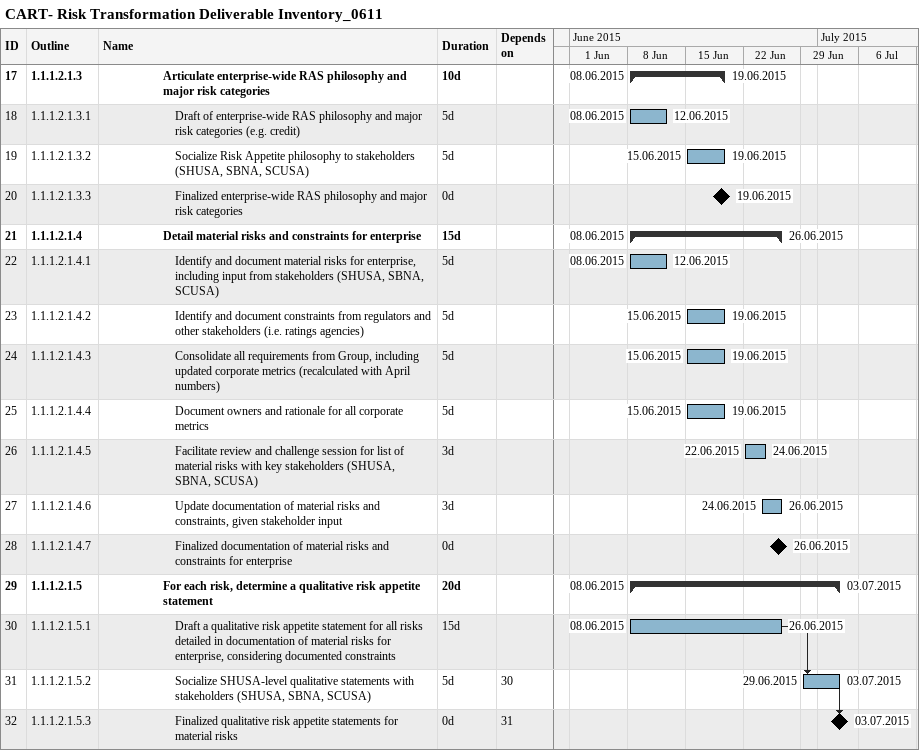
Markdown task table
CART- Risk Transformation Deliverable Inventory_0611

| ID | WBS | Task | Duration | Start | Finish | Predecessors |
|---|---|---|---|---|---|---|
| 17 | 1.1.1.2.1.3 | **Articulate enterprise-wide RAS philosophy and major risk categories** | 10d | 2015-06-08 | 2015-06-19 |  |
| 18 | 1.1.1.2.1.3.1 | Draft of enterprise-wide RAS philosophy and major risk categories (e.g. credit) | 5d | 2015-06-08 | 2015-06-12 |  |
| 19 | 1.1.1.2.1.3.2 | Socialize Risk Appetite philosophy to stakeholders (SHUSA, SBNA, SCUSA) | 5d | 2015-06-15 | 2015-06-19 |  |
| 20 | 1.1.1.2.1.3.3 | Finalized enterprise-wide RAS philosophy and major risk categories | 0d | 2015-06-19 | 2015-06-19 |  |
| 21 | 1.1.1.2.1.4 | **Detail material risks and constraints for enterprise** | 15d | 2015-06-08 | 2015-06-26 |  |
| 22 | 1.1.1.2.1.4.1 | Identify and document material risks for enterprise, including input from stakeholders (SHUSA, SBNA, SCUSA) | 5d | 2015-06-08 | 2015-06-12 |  |
| 23 | 1.1.1.2.1.4.2 | Identify and document constraints from regulators and other stakeholders (i.e. ratings agencies) | 5d | 2015-06-15 | 2015-06-19 |  |
| 24 | 1.1.1.2.1.4.3 | Consolidate all requirements from Group, including updated corporate metrics (recalculated with April numbers) | 5d | 2015-06-15 | 2015-06-19 |  |
| 25 | 1.1.1.2.1.4.4 | Document owners and rationale for all corporate metrics | 5d | 2015-06-15 | 2015-06-19 |  |
| 26 | 1.1.1.2.1.4.5 | Facilitate review and challenge session for list of material risks with key stakeholders (SHUSA, SBNA, SCUSA) | 3d | 2015-06-22 | 2015-06-24 |  |
| 27 | 1.1.1.2.1.4.6 | Update documentation of material risks and constraints, given stakeholder input | 3d | 2015-06-24 | 2015-06-26 |  |
| 28 | 1.1.1.2.1.4.7 | Finalized documentation of material risks and constraints for enterprise | 0d | 2015-06-26 | 2015-06-26 |  |
| 29 | 1.1.1.2.1.5 | **For each risk, determine a qualitative risk appetite statement** | 20d | 2015-06-08 | 2015-07-03 |  |
| 30 | 1.1.1.2.1.5.1 | Draft a qualitative risk appetite statement for all risks detailed in documentation of material risks for enterprise, considering documented constraints | 15d | 2015-06-08 | 2015-06-26 |  |
| 31 | 1.1.1.2.1.5.2 | Socialize SHUSA-level qualitative statements with stakeholders (SHUSA, SBNA, SCUSA) | 5d | 2015-06-29 | 2015-07-03 | 30 |
| 32 | 1.1.1.2.1.5.3 | Finalized qualitative risk appetite statements for material risks | 0d | 2015-07-03 | 2015-07-03 | 31 |
